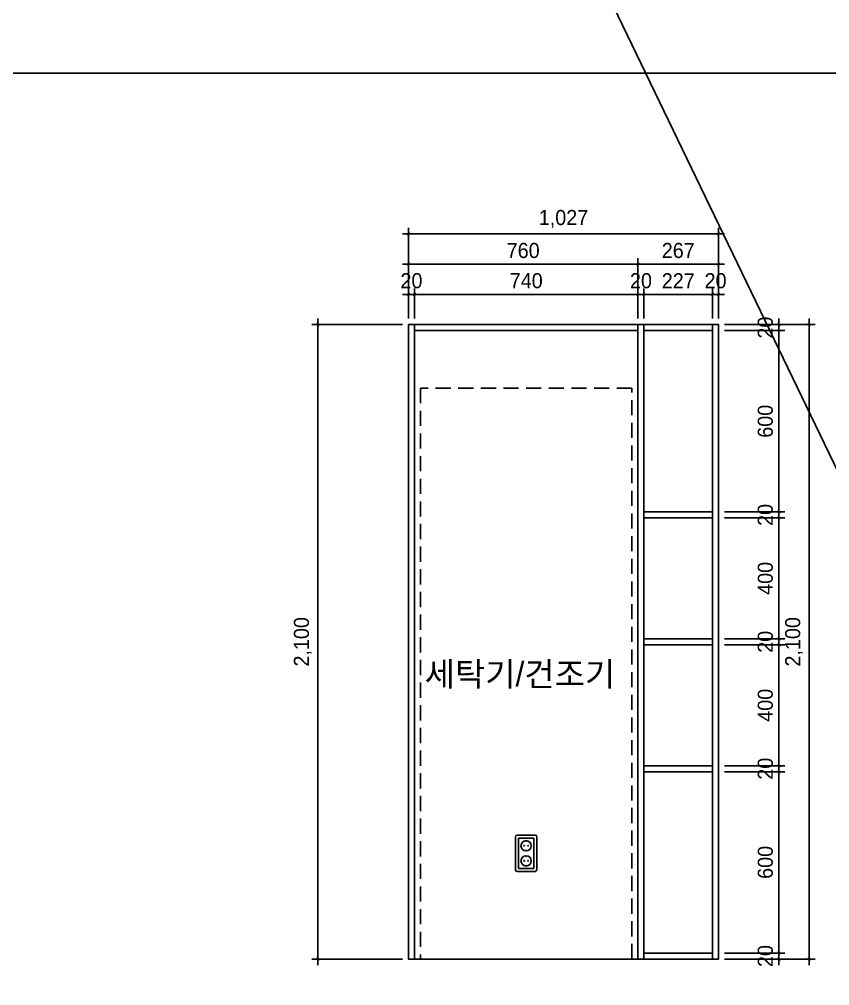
# Model space of a CAD drawing. Header units: inches. Extents: x 7740 to 83056, y -9304 to 75068.
# Drawn here: x 78257 to 80941, y 36496 to 39694 of the extents above; entities that cross this region are included whole.
import ezdxf
from ezdxf.enums import TextEntityAlignment as Align

# ---------------------------------------------------------------- set-up
doc = ezdxf.new("R2010")
doc.units = ezdxf.units.IN
doc.header["$LTSCALE"] = 50
doc.header["$MEASUREMENT"] = 0
doc.linetypes.add('DASHEDX2', pattern=[1.5, 1, -0.5])
for name, color, linetype in [('06-FUR', 6, 'Continuous'), ('F-SYM', 7, 'Continuous'), ('FORM(YOURNAME)-11', 1, 'Continuous'), ('FU', 4, 'Continuous')]:
    doc.layers.add(name, color=color, linetype=linetype)
doc.styles.add('HY울릉도L', font='Dotum.ttf')
doc.styles.add('YOURNAME', font='HY울릉도M.TTF')
doc.styles.add('코레일둥고', font='Korail_Round_Gothic_Medium.ttf')
doc.dimstyles.new('20', dxfattribs={"dimscale": 20, "dimtxt": 2.5, "dimasz": 1, "dimexe": 1, "dimexo": 1, "dimgap": 1, "dimtad": 1, "dimdec": 0, "dimrnd": 0.05, "dimdsep": 46, "dimlunit": 6, "dimtxsty": 'HY울릉도L', "dimblk": 'ARCHTICK', "dimcen": 2.5, "dimdle": 1, "dimclrd": 133, "dimclre": 133, "dimclrt": 30, "dimadec": 0, "dimazin": 0, "dimtfac": 1, "dimtdec": 0, "dimtix": 1, "dimtmove": 2, "dimatfit": 3, "dimldrblk": 'ARCHTICK', "dimfxl": 0, "dimlwd": -1, "dimlwe": -1, "dimarcsym": 0})

# ---------------------------------------------------------------- blocks, each defined once
blk = doc.blocks.new('FORM-PLAN')
at = {"layer": 'Defpoints', "color": 158}
blk.add_lwpolyline([(-69444, 53115), (-64, 53115), (-64, 1215), (-69444, 1215)], close=True, dxfattribs=at)
at = {"layer": 'FORM(YOURNAME)-11', "color": 3, "style": 'YOURNAME'}
for tag, height, p in [('1', 450, (9905, 18188)), ('2', 450, (9905, 17544)), ('3', 450, (9905, 16257)), ('4', 450, (9905, 14326)), ('5', 515, (9905, 12009)), ('6', 515, (9905, 9757)), ('7', 515, (9905, 7504)), ('8', 515, (9905, 5252)), ('9', 515, (9905, 2999)), ('10', 515, (5655, 811)), ('11', 515, (9905, 747)), ('12', 515, (5655, -1441)), ('13', 515, (9905, -1441))]:
    blk.add_attdef(tag, text='', height=height, dxfattribs=at).set_placement(p, align=Align.MIDDLE_RIGHT)
blk = doc.blocks.new('*U817')
at = {"layer": 'F-SYM', "xscale": 0.1, "yscale": 0.1, "zscale": 0.1}
blk.add_blockref('FORM-PLAN', (81700.2, 34204.2), dxfattribs=at)
blk = doc.blocks.new('_ARCHTICK')
at = {"color": 0, "linetype": 'ByBlock', "const_width": 0.075}
blk.add_lwpolyline([(-0.25, -0.25), (0.25, 0.25)], dxfattribs=at)
blk = doc.blocks.new('*D748')
at = {"layer": '06-FUR', "color": 133}
for p, q in [((79546, 38704), (79546, 39004)), ((80573, 38704), (80573, 39004)), ((79526, 38984), (80593, 38984))]:
    blk.add_line(p, q, dxfattribs=at)
at = {"layer": 'Defpoints', "color": 0}
for p in [(80573, 38984), (79546, 38684), (80573, 38684)]:
    blk.add_point(p, dxfattribs=at)
at = {"layer": '06-FUR', "color": 133, "xscale": 20, "yscale": 20, "zscale": 20, "rotation": 180}
blk.add_blockref('_ARCHTICK', (79546, 38984), dxfattribs=at)
at = {"layer": '06-FUR', "color": 133, "xscale": 20, "yscale": 20, "zscale": 20}
blk.add_blockref('_ARCHTICK', (80573, 38984), dxfattribs=at)
at = {"layer": '06-FUR', "color": 30, "insert": (80059.5, 39033.8), "char_height": 50, "attachment_point": 5, "style": 'HY울릉도L'}
blk.add_mtext('1,027', dxfattribs=at)
blk = doc.blocks.new('*D749')
at = {"layer": '06-FUR', "color": 133}
for p, q in [((80306, 38704), (80306, 38904)), ((80573, 38704), (80573, 38904)), ((80593, 38884), (80286, 38884))]:
    blk.add_line(p, q, dxfattribs=at)
at = {"layer": 'Defpoints', "color": 0}
for p in [(80306, 38884), (80306, 38684), (80573, 38684)]:
    blk.add_point(p, dxfattribs=at)
at = {"layer": '06-FUR', "color": 133, "xscale": 20, "yscale": 20, "zscale": 20, "rotation": 180}
blk.add_blockref('_ARCHTICK', (80306, 38884), dxfattribs=at)
at = {"layer": '06-FUR', "color": 133, "xscale": 20, "yscale": 20, "zscale": 20}
blk.add_blockref('_ARCHTICK', (80573, 38884), dxfattribs=at)
at = {"layer": '06-FUR', "color": 30, "insert": (80439.5, 38929), "char_height": 50, "attachment_point": 5, "style": 'HY울릉도L'}
blk.add_mtext('267', dxfattribs=at)
blk = doc.blocks.new('*D750')
at = {"layer": '06-FUR', "color": 133}
for p, q in [((79546, 38704), (79546, 38904)), ((80306, 38704), (80306, 38904)), ((80326, 38884), (79526, 38884))]:
    blk.add_line(p, q, dxfattribs=at)
at = {"layer": 'Defpoints', "color": 0}
for p in [(79546, 38884), (79546, 38684), (80306, 38684)]:
    blk.add_point(p, dxfattribs=at)
at = {"layer": '06-FUR', "color": 133, "xscale": 20, "yscale": 20, "zscale": 20, "rotation": 180}
blk.add_blockref('_ARCHTICK', (79546, 38884), dxfattribs=at)
at = {"layer": '06-FUR', "color": 133, "xscale": 20, "yscale": 20, "zscale": 20}
blk.add_blockref('_ARCHTICK', (80306, 38884), dxfattribs=at)
at = {"layer": '06-FUR', "color": 30, "insert": (79926, 38929), "char_height": 50, "attachment_point": 5, "style": 'HY울릉도L'}
blk.add_mtext('760', dxfattribs=at)
blk = doc.blocks.new('*D751')
at = {"layer": '06-FUR', "color": 133}
for p, q in [((79546, 38704), (79546, 38804)), ((79566, 38704), (79566, 38804)), ((79546, 38784), (79526, 38784)), ((79546, 38784), (79566, 38784)), ((79566, 38784), (79586, 38784))]:
    blk.add_line(p, q, dxfattribs=at)
at = {"layer": 'Defpoints', "color": 0}
for p in [(79566, 38784), (79546, 38684), (79566, 38684)]:
    blk.add_point(p, dxfattribs=at)
at = {"layer": '06-FUR', "color": 133, "xscale": 20, "yscale": 20, "zscale": 20}
blk.add_blockref('_ARCHTICK', (79546, 38784), dxfattribs=at)
at = {"layer": '06-FUR', "color": 133, "xscale": 20, "yscale": 20, "zscale": 20, "rotation": 180}
blk.add_blockref('_ARCHTICK', (79566, 38784), dxfattribs=at)
at = {"layer": '06-FUR', "color": 30, "insert": (79556, 38829), "char_height": 50, "attachment_point": 5, "style": 'HY울릉도L'}
blk.add_mtext('20', dxfattribs=at)
blk = doc.blocks.new('*D752')
at = {"layer": '06-FUR', "color": 133}
for p, q in [((79566, 38704), (79566, 38804)), ((80306, 38704), (80306, 38804)), ((79546, 38784), (80326, 38784))]:
    blk.add_line(p, q, dxfattribs=at)
at = {"layer": 'Defpoints', "color": 0}
for p in [(80306, 38784), (79566, 38684), (80306, 38684)]:
    blk.add_point(p, dxfattribs=at)
at = {"layer": '06-FUR', "color": 133, "xscale": 20, "yscale": 20, "zscale": 20, "rotation": 180}
blk.add_blockref('_ARCHTICK', (79566, 38784), dxfattribs=at)
at = {"layer": '06-FUR', "color": 133, "xscale": 20, "yscale": 20, "zscale": 20}
blk.add_blockref('_ARCHTICK', (80306, 38784), dxfattribs=at)
at = {"layer": '06-FUR', "color": 30, "insert": (79936, 38829), "char_height": 50, "attachment_point": 5, "style": 'HY울릉도L'}
blk.add_mtext('740', dxfattribs=at)
blk = doc.blocks.new('*D753')
at = {"layer": '06-FUR', "color": 133}
for p, q in [((80306, 38704), (80306, 38804)), ((80326, 38704), (80326, 38804)), ((80306, 38784), (80286, 38784)), ((80326, 38784), (80306, 38784)), ((80326, 38784), (80346, 38784))]:
    blk.add_line(p, q, dxfattribs=at)
at = {"layer": 'Defpoints', "color": 0}
for p in [(80306, 38784), (80306, 38684), (80326, 38684)]:
    blk.add_point(p, dxfattribs=at)
at = {"layer": '06-FUR', "color": 133, "xscale": 20, "yscale": 20, "zscale": 20}
blk.add_blockref('_ARCHTICK', (80306, 38784), dxfattribs=at)
at = {"layer": '06-FUR', "color": 133, "xscale": 20, "yscale": 20, "zscale": 20, "rotation": 180}
blk.add_blockref('_ARCHTICK', (80326, 38784), dxfattribs=at)
at = {"layer": '06-FUR', "color": 30, "insert": (80316, 38829), "char_height": 50, "attachment_point": 5, "style": 'HY울릉도L'}
blk.add_mtext('20', dxfattribs=at)
blk = doc.blocks.new('*D754')
at = {"layer": '06-FUR', "color": 133}
for p, q in [((80326, 38704), (80326, 38804)), ((80553, 38704), (80553, 38804)), ((80306, 38784), (80573, 38784))]:
    blk.add_line(p, q, dxfattribs=at)
at = {"layer": 'Defpoints', "color": 0}
for p in [(80553, 38784), (80326, 38684), (80553, 38684)]:
    blk.add_point(p, dxfattribs=at)
at = {"layer": '06-FUR', "color": 133, "xscale": 20, "yscale": 20, "zscale": 20, "rotation": 180}
blk.add_blockref('_ARCHTICK', (80326, 38784), dxfattribs=at)
at = {"layer": '06-FUR', "color": 133, "xscale": 20, "yscale": 20, "zscale": 20}
blk.add_blockref('_ARCHTICK', (80553, 38784), dxfattribs=at)
at = {"layer": '06-FUR', "color": 30, "insert": (80439.5, 38829), "char_height": 50, "attachment_point": 5, "style": 'HY울릉도L'}
blk.add_mtext('227', dxfattribs=at)
blk = doc.blocks.new('*D755')
at = {"layer": '06-FUR', "color": 133}
for p, q in [((80553, 38704), (80553, 38804)), ((80573, 38704), (80573, 38804)), ((80553, 38784), (80533, 38784)), ((80553, 38784), (80573, 38784)), ((80573, 38784), (80593, 38784))]:
    blk.add_line(p, q, dxfattribs=at)
at = {"layer": 'Defpoints', "color": 0}
for p in [(80573, 38784), (80553, 38684), (80573, 38684)]:
    blk.add_point(p, dxfattribs=at)
at = {"layer": '06-FUR', "color": 133, "xscale": 20, "yscale": 20, "zscale": 20}
blk.add_blockref('_ARCHTICK', (80553, 38784), dxfattribs=at)
at = {"layer": '06-FUR', "color": 133, "xscale": 20, "yscale": 20, "zscale": 20, "rotation": 180}
blk.add_blockref('_ARCHTICK', (80573, 38784), dxfattribs=at)
at = {"layer": '06-FUR', "color": 30, "insert": (80563, 38829), "char_height": 50, "attachment_point": 5, "style": 'HY울릉도L'}
blk.add_mtext('20', dxfattribs=at)
blk = doc.blocks.new('*D756')
at = {"layer": '06-FUR', "color": 133}
for p, q in [((80873, 38704), (80873, 36564)), ((80593, 38684), (80893, 38684)), ((80593, 36584), (80893, 36584))]:
    blk.add_line(p, q, dxfattribs=at)
at = {"layer": 'Defpoints', "color": 0}
for p in [(80573, 38684), (80573, 36584), (80873, 36584)]:
    blk.add_point(p, dxfattribs=at)
at = {"layer": '06-FUR', "color": 133, "xscale": 20, "yscale": 20, "zscale": 20}
for p, rotation in [((80873, 38684), 90), ((80873, 36584), 270)]:
    blk.add_blockref('_ARCHTICK', p, dxfattribs=dict(at, rotation=rotation))
at = {"layer": '06-FUR', "color": 30, "insert": (80823.1, 37634), "char_height": 50, "attachment_point": 5, "rotation": 90, "style": 'HY울릉도L'}
blk.add_mtext('2,100', dxfattribs=at)
blk = doc.blocks.new('*D757')
at = {"layer": '06-FUR', "color": 133}
for p, q in [((80773, 36604), (80773, 36624)), ((80593, 36604), (80793, 36604)), ((80773, 36584), (80773, 36604)), ((80593, 36584), (80793, 36584)), ((80773, 36584), (80773, 36564))]:
    blk.add_line(p, q, dxfattribs=at)
at = {"layer": 'Defpoints', "color": 0}
for p in [(80573, 36604), (80773, 36604), (80573, 36584)]:
    blk.add_point(p, dxfattribs=at)
at = {"layer": '06-FUR', "color": 133, "xscale": 20, "yscale": 20, "zscale": 20}
for p, rotation in [((80773, 36604), 270), ((80773, 36584), 90)]:
    blk.add_blockref('_ARCHTICK', p, dxfattribs=dict(at, rotation=rotation))
at = {"layer": '06-FUR', "color": 30, "insert": (80728, 36594), "char_height": 50, "attachment_point": 5, "rotation": 90, "style": 'HY울릉도L'}
blk.add_mtext('20', dxfattribs=at)
blk = doc.blocks.new('*D758')
at = {"layer": '06-FUR', "color": 133}
for p, q in [((80593, 37204), (80793, 37204)), ((80773, 36584), (80773, 37224)), ((80593, 36604), (80793, 36604))]:
    blk.add_line(p, q, dxfattribs=at)
at = {"layer": 'Defpoints', "color": 0}
for p in [(80573, 37204), (80773, 37204), (80573, 36604)]:
    blk.add_point(p, dxfattribs=at)
at = {"layer": '06-FUR', "color": 133, "xscale": 20, "yscale": 20, "zscale": 20}
for p, rotation in [((80773, 37204), 90), ((80773, 36604), 270)]:
    blk.add_blockref('_ARCHTICK', p, dxfattribs=dict(at, rotation=rotation))
at = {"layer": '06-FUR', "color": 30, "insert": (80728, 36904), "char_height": 50, "attachment_point": 5, "rotation": 90, "style": 'HY울릉도L'}
blk.add_mtext('600', dxfattribs=at)
blk = doc.blocks.new('*D759')
at = {"layer": '06-FUR', "color": 133}
for p, q in [((80773, 37224), (80773, 37244)), ((80593, 37224), (80793, 37224)), ((80593, 37204), (80793, 37204)), ((80773, 37204), (80773, 37224)), ((80773, 37204), (80773, 37184))]:
    blk.add_line(p, q, dxfattribs=at)
at = {"layer": 'Defpoints', "color": 0}
for p in [(80573, 37224), (80573, 37204), (80773, 37224)]:
    blk.add_point(p, dxfattribs=at)
at = {"layer": '06-FUR', "color": 133, "xscale": 20, "yscale": 20, "zscale": 20}
for p, rotation in [((80773, 37224), 270), ((80773, 37204), 90)]:
    blk.add_blockref('_ARCHTICK', p, dxfattribs=dict(at, rotation=rotation))
at = {"layer": '06-FUR', "color": 30, "insert": (80728, 37214), "char_height": 50, "attachment_point": 5, "rotation": 90, "style": 'HY울릉도L'}
blk.add_mtext('20', dxfattribs=at)
blk = doc.blocks.new('*D760')
at = {"layer": '06-FUR', "color": 133}
for p, q in [((80593, 37624), (80793, 37624)), ((80773, 37204), (80773, 37644)), ((80593, 37224), (80793, 37224))]:
    blk.add_line(p, q, dxfattribs=at)
at = {"layer": 'Defpoints', "color": 0}
for p in [(80573, 37624), (80773, 37624), (80573, 37224)]:
    blk.add_point(p, dxfattribs=at)
at = {"layer": '06-FUR', "color": 133, "xscale": 20, "yscale": 20, "zscale": 20}
for p, rotation in [((80773, 37624), 90), ((80773, 37224), 270)]:
    blk.add_blockref('_ARCHTICK', p, dxfattribs=dict(at, rotation=rotation))
at = {"layer": '06-FUR', "color": 30, "insert": (80728, 37424), "char_height": 50, "attachment_point": 5, "rotation": 90, "style": 'HY울릉도L'}
blk.add_mtext('400', dxfattribs=at)
blk = doc.blocks.new('*D761')
at = {"layer": '06-FUR', "color": 133}
for p, q in [((80773, 37644), (80773, 37664)), ((80593, 37644), (80793, 37644)), ((80593, 37624), (80793, 37624)), ((80773, 37624), (80773, 37644)), ((80773, 37624), (80773, 37604))]:
    blk.add_line(p, q, dxfattribs=at)
at = {"layer": 'Defpoints', "color": 0}
for p in [(80573, 37644), (80573, 37624), (80773, 37644)]:
    blk.add_point(p, dxfattribs=at)
at = {"layer": '06-FUR', "color": 133, "xscale": 20, "yscale": 20, "zscale": 20}
for p, rotation in [((80773, 37644), 270), ((80773, 37624), 90)]:
    blk.add_blockref('_ARCHTICK', p, dxfattribs=dict(at, rotation=rotation))
at = {"layer": '06-FUR', "color": 30, "insert": (80728, 37634), "char_height": 50, "attachment_point": 5, "rotation": 90, "style": 'HY울릉도L'}
blk.add_mtext('20', dxfattribs=at)
blk = doc.blocks.new('*D762')
at = {"layer": '06-FUR', "color": 133}
for p, q in [((80773, 37624), (80773, 38064)), ((80593, 38044), (80793, 38044)), ((80593, 37644), (80793, 37644))]:
    blk.add_line(p, q, dxfattribs=at)
at = {"layer": 'Defpoints', "color": 0}
for p in [(80573, 38044), (80773, 38044), (80573, 37644)]:
    blk.add_point(p, dxfattribs=at)
at = {"layer": '06-FUR', "color": 133, "xscale": 20, "yscale": 20, "zscale": 20}
for p, rotation in [((80773, 38044), 90), ((80773, 37644), 270)]:
    blk.add_blockref('_ARCHTICK', p, dxfattribs=dict(at, rotation=rotation))
at = {"layer": '06-FUR', "color": 30, "insert": (80728, 37844), "char_height": 50, "attachment_point": 5, "rotation": 90, "style": 'HY울릉도L'}
blk.add_mtext('400', dxfattribs=at)
blk = doc.blocks.new('*D763')
at = {"layer": '06-FUR', "color": 133}
for p, q in [((80593, 38064), (80793, 38064)), ((80773, 38064), (80773, 38084)), ((80773, 38044), (80773, 38064)), ((80593, 38044), (80793, 38044)), ((80773, 38044), (80773, 38024))]:
    blk.add_line(p, q, dxfattribs=at)
at = {"layer": 'Defpoints', "color": 0}
for p in [(80573, 38064), (80773, 38064), (80573, 38044)]:
    blk.add_point(p, dxfattribs=at)
at = {"layer": '06-FUR', "color": 133, "xscale": 20, "yscale": 20, "zscale": 20}
for p, rotation in [((80773, 38064), 270), ((80773, 38044), 90)]:
    blk.add_blockref('_ARCHTICK', p, dxfattribs=dict(at, rotation=rotation))
at = {"layer": '06-FUR', "color": 30, "insert": (80728, 38054), "char_height": 50, "attachment_point": 5, "rotation": 90, "style": 'HY울릉도L'}
blk.add_mtext('20', dxfattribs=at)
blk = doc.blocks.new('*D764')
at = {"layer": '06-FUR', "color": 133}
for p, q in [((80773, 38044), (80773, 38684)), ((80593, 38664), (80793, 38664)), ((80593, 38064), (80793, 38064))]:
    blk.add_line(p, q, dxfattribs=at)
at = {"layer": 'Defpoints', "color": 0}
for p in [(80573, 38664), (80773, 38664), (80573, 38064)]:
    blk.add_point(p, dxfattribs=at)
at = {"layer": '06-FUR', "color": 133, "xscale": 20, "yscale": 20, "zscale": 20}
for p, rotation in [((80773, 38664), 90), ((80773, 38064), 270)]:
    blk.add_blockref('_ARCHTICK', p, dxfattribs=dict(at, rotation=rotation))
at = {"layer": '06-FUR', "color": 30, "insert": (80728, 38364), "char_height": 50, "attachment_point": 5, "rotation": 90, "style": 'HY울릉도L'}
blk.add_mtext('600', dxfattribs=at)
blk = doc.blocks.new('*D765')
at = {"layer": '06-FUR', "color": 133}
for p, q in [((80773, 38684), (80773, 38704)), ((80593, 38684), (80793, 38684)), ((80773, 38684), (80773, 38664)), ((80593, 38664), (80793, 38664)), ((80773, 38664), (80773, 38644))]:
    blk.add_line(p, q, dxfattribs=at)
at = {"layer": 'Defpoints', "color": 0}
for p in [(80573, 38684), (80573, 38664), (80773, 38664)]:
    blk.add_point(p, dxfattribs=at)
at = {"layer": '06-FUR', "color": 133, "xscale": 20, "yscale": 20, "zscale": 20}
for p, rotation in [((80773, 38684), 270), ((80773, 38664), 90)]:
    blk.add_blockref('_ARCHTICK', p, dxfattribs=dict(at, rotation=rotation))
at = {"layer": '06-FUR', "color": 30, "insert": (80728, 38674), "char_height": 50, "attachment_point": 5, "rotation": 90, "style": 'HY울릉도L'}
blk.add_mtext('20', dxfattribs=at)
blk = doc.blocks.new('*D766')
at = {"layer": '06-FUR', "color": 133}
for p, q in [((79246, 38704), (79246, 36564)), ((79526, 38684), (79226, 38684)), ((79526, 36584), (79226, 36584))]:
    blk.add_line(p, q, dxfattribs=at)
at = {"layer": 'Defpoints', "color": 0}
for p in [(79546, 38684), (79246, 36584), (79546, 36584)]:
    blk.add_point(p, dxfattribs=at)
at = {"layer": '06-FUR', "color": 133, "xscale": 20, "yscale": 20, "zscale": 20}
for p, rotation in [((79246, 38684), 90), ((79246, 36584), 270)]:
    blk.add_blockref('_ARCHTICK', p, dxfattribs=dict(at, rotation=rotation))
at = {"layer": '06-FUR', "color": 30, "insert": (79196.1, 37634), "char_height": 50, "attachment_point": 5, "rotation": 90, "style": 'HY울릉도L'}
blk.add_mtext('2,100', dxfattribs=at)
blk = doc.blocks.new('A$C0A3709C6')
at = {"layer": 'FU'}
for p, q in [((0, 5), (0, 115)), ((5, 120), (65, 120)), ((10, 10), (10, 110)), ((60, 110), (10, 110)), ((34.1, 100), (34.1, 102)), ((36.1, 100), (34.1, 100)), ((36.1, 100), (36.1, 102)), ((60, 10), (60, 110)), ((60, 10), (60, 110)), ((70, 5), (70, 115)), ((34.1, 70), (34.1, 68)), ((36.1, 70), (34.1, 70)), ((36.1, 70), (36.1, 68)), ((34.1, 50), (34.1, 52)), ((36.1, 50), (34.1, 50)), ((36.1, 50), (36.1, 52)), ((60, 10), (10, 10)), ((34.1, 20), (34.1, 18)), ((36.1, 20), (34.1, 20)), ((36.1, 20), (36.1, 18)), ((5, 0), (65, 0))]:
    blk.add_line(p, q, dxfattribs=at)
for centre, radius in [((35, 85), 17), ((28.5, 85), 1.03), ((41.5, 85), 1.03), ((35, 35), 17), ((28.5, 35), 1.03), ((41.5, 35), 1.03)]:
    blk.add_circle(centre, radius, dxfattribs=at)
for centre, start, end in [((5, 115), 90, 180), ((65, 115), 0, 90), ((5, 5), 180, 270), ((65, 5), 270, 0)]:
    blk.add_arc(centre, 5, start, end, dxfattribs=at)

msp = doc.modelspace()

# ---------------------------------------------------------------- linework, layer by layer
at = {"layer": '06-FUR'}
for p, q in [((74255.8, 52095.7), (83055.8, 33875.7)), ((79566, 36584), (79566, 38684)), ((80306, 36584), (80306, 38684)), ((80326, 36584), (80326, 38684)), ((80553, 36584), (80553, 38684)), ((79566, 38664), (80306, 38664)), ((80326, 38664), (80553, 38664)), ((80326, 38064), (80553, 38064)), ((80326, 38044), (80553, 38044)), ((80326, 37644), (80553, 37644)), ((80326, 37624), (80553, 37624)), ((80326, 37224), (80553, 37224)), ((80326, 37204), (80553, 37204)), ((80326, 36604), (80553, 36604))]:
    msp.add_line(p, q, dxfattribs=at)
msp.add_lwpolyline([(79546, 38684), (80573, 38684), (80573, 36584), (79546, 36584)], close=True, dxfattribs=at)
at = {"layer": '06-FUR', "color": 8, "linetype": 'DASHEDX2'}
msp.add_lwpolyline([(79586, 36584), (80286, 36584), (80286, 38474), (79586, 38474)], close=True, dxfattribs=at)

# ---------------------------------------------------------------- block references
at = {"layer": '06-FUR'}
msp.add_blockref('*U817', (0, 0), dxfattribs=at)
at = {"layer": 'FU'}
msp.add_blockref('A$C0A3709C6', (79900.7, 36874), dxfattribs=at)

# ---------------------------------------------------------------- texts
at = {"layer": '06-FUR', "color": 8, "style": '코레일둥고'}
msp.add_text('세탁기/건조기 ', height=80, dxfattribs=at).set_placement((79599.5, 37487.1))

# ---------------------------------------------------------------- dimensions: what is measured, and where the dimension line sits
at = {"layer": '06-FUR'}
for base, p1, p2, picture, middle in [((80573, 38984), (79546, 38684), (80573, 38684), '*D748', (80059.5, 39033.8)), ((79546, 38884), (80306, 38684), (79546, 38684), '*D750', (79926, 38929)), ((80306, 38884), (80573, 38684), (80306, 38684), '*D749', (80439.5, 38929)), ((79566, 38784), (79546, 38684), (79566, 38684), '*D751', (79556, 38829)), ((80306, 38784), (79566, 38684), (80306, 38684), '*D752', (79936, 38829)), ((80306, 38784), (80326, 38684), (80306, 38684), '*D753', (80316, 38829)), ((80553, 38784), (80326, 38684), (80553, 38684), '*D754', (80439.5, 38829)), ((80573, 38784), (80553, 38684), (80573, 38684), '*D755', (80563, 38829))]:
    dim = msp.add_linear_dim(base=base, p1=p1, p2=p2, dimstyle='20', dxfattribs=at)
    dim.commit()
    dim.dimension.update_dxf_attribs({"geometry": picture, "text_midpoint": middle})
for base, p1, p2, picture, middle in [((79246, 36584), (79546, 38684), (79546, 36584), '*D766', (79196.1, 37634)), ((80773, 38664), (80573, 38684), (80573, 38664), '*D765', (80728, 38674)), ((80873, 36584), (80573, 38684), (80573, 36584), '*D756', (80823.1, 37634)), ((80773, 38664), (80573, 38064), (80573, 38664), '*D764', (80728, 38364)), ((80773, 38064), (80573, 38044), (80573, 38064), '*D763', (80728, 38054)), ((80773, 38044), (80573, 37644), (80573, 38044), '*D762', (80728, 37844)), ((80773, 37644), (80573, 37624), (80573, 37644), '*D761', (80728, 37634)), ((80773, 37624), (80573, 37224), (80573, 37624), '*D760', (80728, 37424)), ((80773, 37224), (80573, 37204), (80573, 37224), '*D759', (80728, 37214)), ((80773, 37204), (80573, 36604), (80573, 37204), '*D758', (80728, 36904)), ((80773, 36604), (80573, 36584), (80573, 36604), '*D757', (80728, 36594))]:
    dim = msp.add_linear_dim(base=base, p1=p1, p2=p2, angle=90, dimstyle='20', dxfattribs=at)
    dim.commit()
    dim.dimension.update_dxf_attribs({"geometry": picture, "text_midpoint": middle})

doc.saveas('drawing.dxf')
